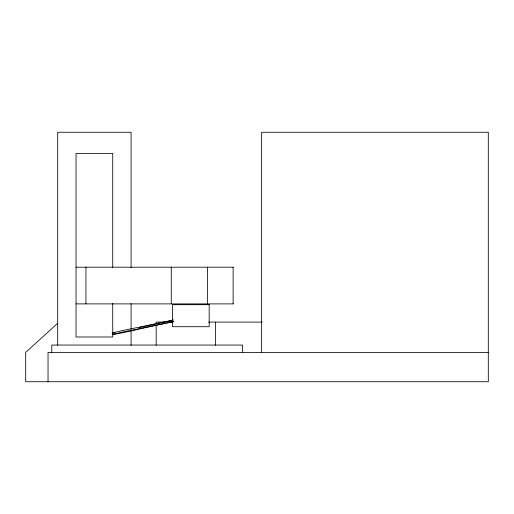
<?xml version="1.0" encoding="UTF-8"?>
<svg xmlns="http://www.w3.org/2000/svg" width="514" height="514" viewBox="0 0 514 514"><rect width="100%" height="100%" fill="white"/><g stroke="black" fill="none" stroke-linecap="round" stroke-linejoin="round"><path stroke-width="0.77" d="M140.579 327.167L172.64 320.286M57.69 323.261L25.7 352.392L25.7 381.741L488.3 381.741L488.3 132.259L261.632 132.259L261.632 352.392M114.86 332.757A14.675 0.353 -11.9 0 1 119.351 331.279A14.675 0.353 -11.9 0 1 139.705 327.167L173.52 319.952M172.942 321.719L140.881 328.6A14.675 0.353 -11.9 0 1 119.871 333.297A14.675 0.353 -11.9 0 1 117.108 333.297A14.675 0.353 -11.9 0 1 140.007 328.6L173.822 321.385M76.04 267.196L233.324 267.196M76.04 303.89L233.324 303.89M164.602 322.085L156.172 322.085L156.172 323.679M168.534 322.085L173.07 322.085M208.639 322.085L262.23 322.085M488.3 352.392L48.033 352.392L48.033 381.741M139.904 327.142L140.206 328.581M242.486 352.392L242.486 345.055L51.792 345.055L51.792 352.392M233.118 267.196L233.118 303.89M215.52 322.085L215.52 345.215M207.598 267.196L207.598 303.89M171.258 267.196L171.258 303.89M156.172 325.278L156.172 345.215M131.07 267.537L131.07 132.259L57.69 132.259L57.69 345.19M131.07 303.562L131.07 329.558M131.07 330.778L131.07 345.305M112.72 267.261L112.72 153.448L76.04 153.448L76.04 336.991L112.72 336.991L112.72 303.331M85.947 267.196L85.947 303.89M209.179 304.693L172.492 304.693L172.492 326.711L209.179 326.711L209.179 304.693"/></g></svg>
